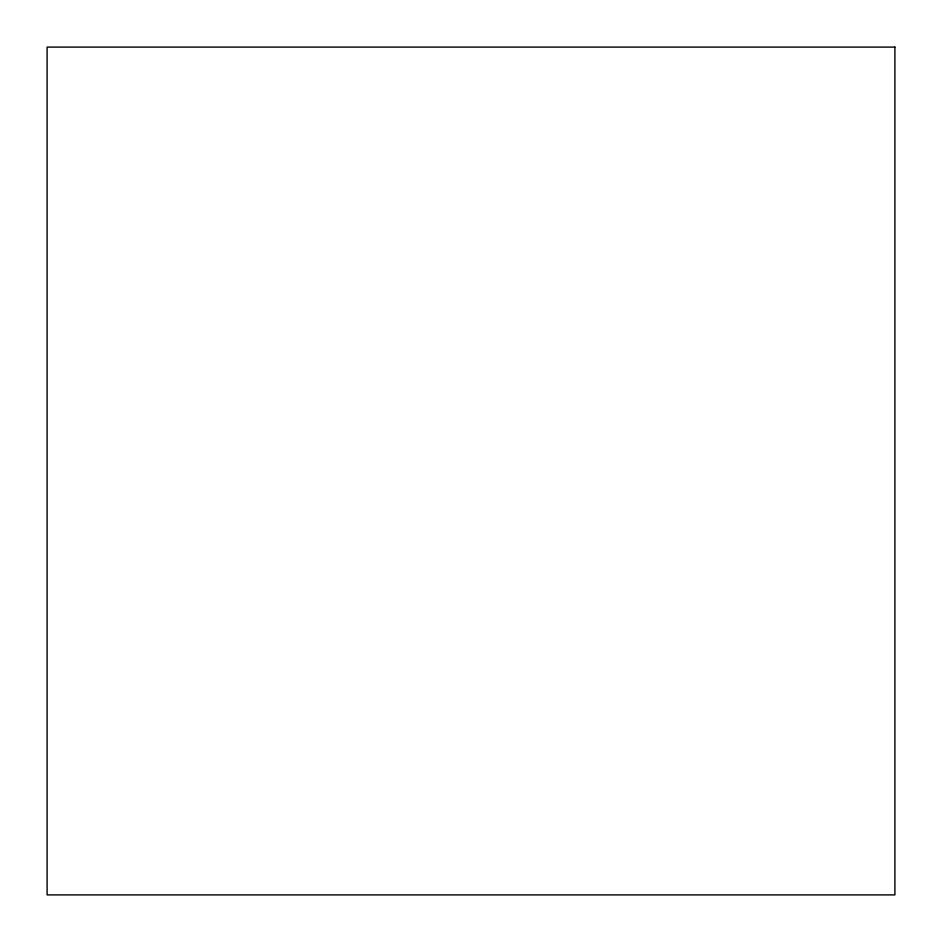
<?xml version="1.0" encoding="UTF-8"?>
<svg xmlns="http://www.w3.org/2000/svg" width="942" height="942" viewBox="0 0 942 942"><rect width="100%" height="100%" fill="white"/><g stroke="black" fill="none" stroke-linecap="round" stroke-linejoin="round"><path stroke-width="1.41" d="M894.9 47.1L47.1 47.1L47.1 894.9L894.9 894.9L894.9 47.1"/></g></svg>
